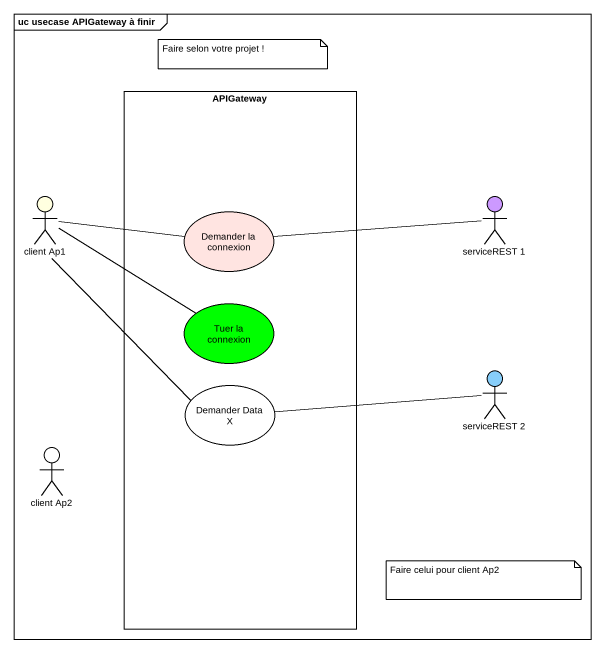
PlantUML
@startuml
mainframe uc usecase APIGateway à finir
rectangle APIGateway {
  usecase "Demander la connexion" as Demander_la_connexion #FFE4E1
  usecase "Tuer la connexion" as Tuer_la_connexion #00FF00
  usecase "Demander Data X" as Demander_Data_X
}
actor "client Ap1" as client_Ap1 #FFFFE0
actor "serviceREST 1" as serviceREST_1 #CC99FF
actor "serviceREST 2" as serviceREST_2 #87CEFA
actor "client Ap2" as client_Ap2
client_Ap1 -right- Demander_la_connexion
client_Ap1 -right- Tuer_la_connexion
client_Ap1 -- Demander_Data_X
serviceREST_1 -left- Demander_la_connexion
Demander_Data_X -right- serviceREST_2
note as N1
  Faire selon votre projet !
end note
note as N2
  Faire celui pour client Ap2
end note
@enduml
